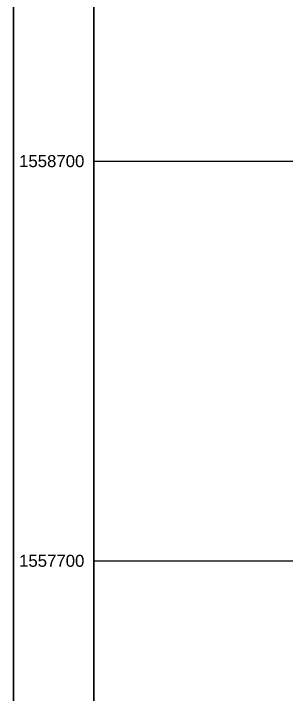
# Model space of a CAD drawing. Header units: metres. Extents: x 222800 to 230200, y 1548340 to 1564214.
# Drawn here: x 222800 to 223481, y 1557366 to 1559069 of the extents above; entities that cross this region are included whole.
import ezdxf

# ---------------------------------------------------------------- set-up
doc = ezdxf.new("R2010")
doc.units = ezdxf.units.M
doc.layers.add('GRID', color=7, linetype='Continuous')
doc.styles.get("Standard").update_dxf_attribs({"font": 'arial.ttf'})

msp = doc.modelspace()

# ---------------------------------------------------------------- linework, layer by layer
at = {"layer": 'GRID', "linetype": 'Continuous'}
for p, q in [((222800, 1563900), (222800, 1548339.58242)), ((223000, 1563700), (223000, 1550700)), ((223000, 1563700), (223000, 1550700)), ((223000, 1559700), (223000, 1554700))]:
    msp.add_line(p, q, dxfattribs=at)
at = {"layer": 'GRID', "color": 254, "linetype": 'Continuous'}
for p, q in [((223000, 1558700), (226468.20294, 1558700)), ((223000, 1557700), (228000, 1557700))]:
    msp.add_line(p, q, dxfattribs=at)
at = {"layer": 'GRID', "linetype": 'Continuous'}
for points in [[(222800, 1563900), (230200, 1563900), (230200, 1548339.58242), (222800, 1548339.58242)], [(223000, 1550700), (223000, 1563700), (230000, 1563700), (230000, 1550700)], [(223000, 1550700), (223000, 1563700), (230000, 1563700), (230000, 1550700)]]:
    msp.add_lwpolyline(points, close=True, dxfattribs=at)

# ---------------------------------------------------------------- texts
at = {"layer": 'GRID', "color": 242, "linetype": 'Continuous'}
for s, p in [('1558700', (222813.57282, 1558685.20542)), ('1557700', (222813.57282, 1557685.20542))]:
    msp.add_text(s, height=30, dxfattribs=at).set_placement(p)

doc.saveas('drawing.dxf')
